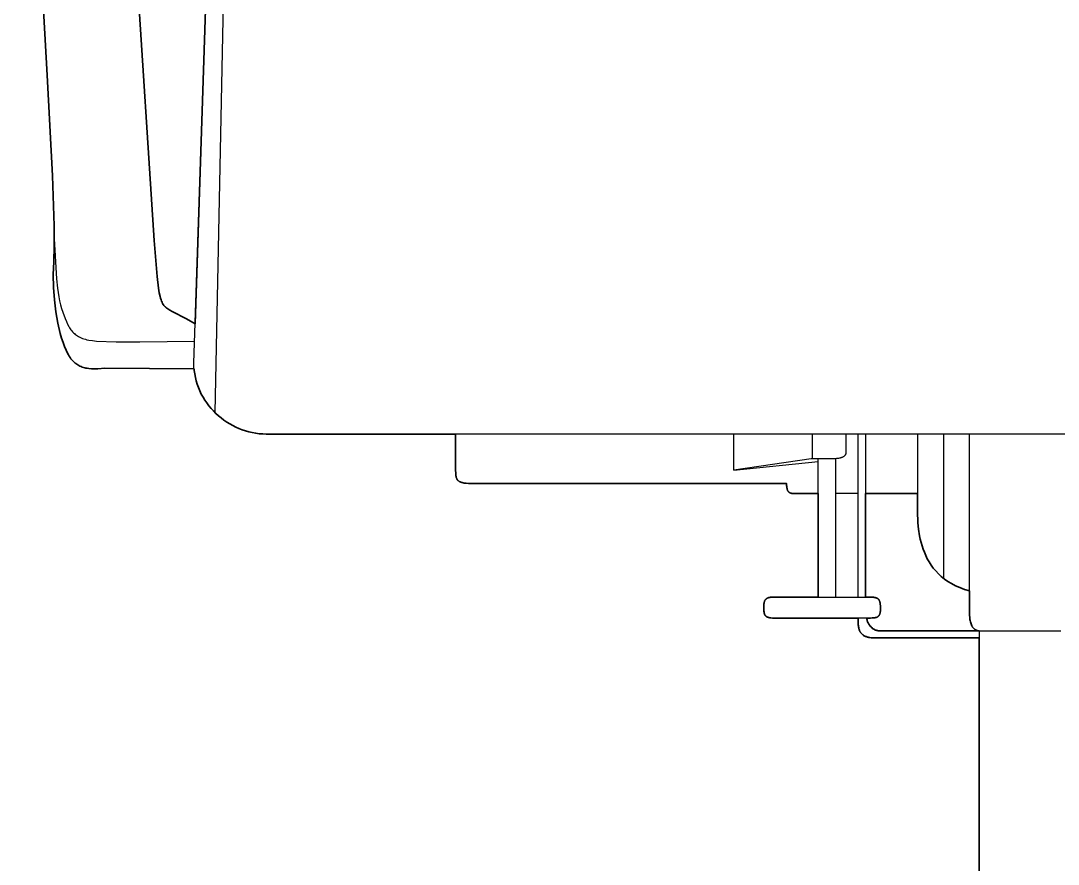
# Model space of a CAD drawing. Header units: millimetres. Extents: x 0 to 1842, y -1115 to 1018.
# Drawn here: x 103.4 to 416.4, y -860.6 to -606.1 of the extents above; entities that cross this region are included whole.
import ezdxf

# ---------------------------------------------------------------- set-up
doc = ezdxf.new("R2010")
doc.units = ezdxf.units.MM
doc.layers.add('Blocks', color=7, linetype='Continuous')
doc.layers.add('Blocks$Inner', color=7, linetype='Continuous', lineweight=25, true_color=0x007f00)
doc.layers.add('Blocks$Outline', color=7, linetype='Continuous', lineweight=35, true_color=0xff3f3f)

# ---------------------------------------------------------------- blocks, each defined once
blk = doc.blocks.new('Oxford High Office Chair Back')
at = {"layer": 'Blocks$Inner'}
for p, q in [((86.07, 394.68), (83.49, 396.19)), ((69.43, 389.21), (85.9, 389.5)), ((58.8, 381.27), (85.76, 381.1))]:
    blk.add_line(p, q, dxfattribs=at)
for points in [[(561.39, 361.43), (107.53, 361.43), (106.47, 361.46), (105.41, 361.54), (104.35, 361.68), (103.31, 361.86), (102.29, 362.1), (101.27, 362.39), (100.28, 362.72), (99.3, 363.1), (98.34, 363.53), (97.4, 363.99), (96.49, 364.51), (95.6, 365.06), (94.74, 365.65), (93.9, 366.28), (93.1, 366.95), (92.32, 367.66), (91.58, 368.4), (90.88, 369.18), (90.21, 369.98), (89.58, 370.82), (88.99, 371.69), (88.45, 372.59), (87.94, 373.51), (87.49, 374.46), (87.08, 375.44), (86.72, 376.43), (86.41, 377.46), (86.15, 378.5), (85.95, 379.56), (85.8, 380.64), (85.71, 381.74), (85.68, 382.85), (89.65, 504.61)], [(92.11, 367.88), (95.12, 516.32)], [(33.47, 610.36), (41.42, 469.67), (43.06, 439.29), (43.55, 424.22), (43.58, 418.08), (43.41, 413.39), (43.25, 409.54), (43.32, 405.69), (43.6, 401.92), (44.06, 398.3), (44.66, 394.89), (45.4, 391.79), (45.8, 390.37), (46.23, 389.05), (46.67, 387.84), (47.13, 386.75), (47.61, 385.78), (47.85, 385.34), (48.1, 384.92), (48.36, 384.53), (48.62, 384.17), (48.89, 383.83), (49.16, 383.51), (49.45, 383.22), (49.74, 382.95), (49.89, 382.82), (50.04, 382.7), (50.34, 382.48), (50.66, 382.27), (50.98, 382.09), (51.32, 381.92), (51.66, 381.77), (52.02, 381.64), (52.38, 381.52), (52.76, 381.42), (53.15, 381.34), (53.54, 381.27), (53.96, 381.22), (54.81, 381.15), (55.73, 381.12), (56.69, 381.14), (58.8, 381.27)], [(83.49, 396.19), (79.17, 398.45), (78.47, 398.82), (78.15, 399), (77.85, 399.18), (77.58, 399.37), (77.51, 399.42), (77.44, 399.47), (77.38, 399.52), (77.32, 399.57), (77.25, 399.62), (77.19, 399.67), (77.13, 399.73), (77.13, 399.73), (77.12, 399.73), (77.12, 399.74), (77.12, 399.74), (77.11, 399.74), (77.11, 399.75), (77.11, 399.75), (77.1, 399.75), (77.1, 399.76), (77.1, 399.76), (77.09, 399.76), (77.09, 399.77), (77.08, 399.77), (77.08, 399.77), (77.08, 399.78), (77.07, 399.78), (77.01, 399.84), (76.96, 399.89), (76.85, 400.01), (76.74, 400.14), (76.64, 400.26), (76.54, 400.4), (76.44, 400.54), (76.26, 400.84), (76.09, 401.18), (75.93, 401.55), (75.78, 401.96), (75.64, 402.41), (75.5, 402.9), (75.26, 404.04), (75.04, 405.41), (74.63, 408.92), (73.7, 419.87), (68.36, 502.23)], [(43.59, 420.36), (44.22, 408.21), (44.53, 405.42), (44.94, 402.8), (45.19, 401.57), (45.47, 400.39), (45.78, 399.26), (46.14, 398.2), (46.86, 396.28), (47.22, 395.41), (47.59, 394.6), (47.98, 393.85), (48.19, 393.5), (48.4, 393.17), (48.62, 392.85), (48.86, 392.54), (49.11, 392.25), (49.37, 391.98), (49.64, 391.72), (49.93, 391.47), (50.24, 391.24), (50.57, 391.02), (50.91, 390.82), (51.28, 390.63), (51.66, 390.45), (52.07, 390.29), (52.51, 390.14), (52.97, 390.01), (53.45, 389.89), (53.97, 389.78), (55.08, 389.61), (56.32, 389.49), (62.27, 389.24), (69.43, 389.21)], [(164.65, 361.43), (164.65, 350.48), (164.66, 349.59), (164.68, 349.19), (164.7, 348.99), (164.73, 348.8), (164.76, 348.62), (164.8, 348.45), (164.81, 348.41), (164.81, 348.41), (164.81, 348.4), (164.81, 348.4), (164.81, 348.4), (164.81, 348.4), (164.81, 348.39), (164.81, 348.39), (164.81, 348.39), (164.81, 348.38), (164.82, 348.38), (164.82, 348.38), (164.82, 348.38), (164.82, 348.37), (164.82, 348.37), (164.82, 348.37), (164.82, 348.37), (164.83, 348.32), (164.84, 348.28), (164.86, 348.24), (164.86, 348.24), (164.86, 348.24), (164.86, 348.24), (164.86, 348.23), (164.86, 348.23), (164.86, 348.23), (164.86, 348.23), (164.86, 348.22), (164.87, 348.22), (164.87, 348.22), (164.87, 348.22), (164.87, 348.21), (164.87, 348.21), (164.87, 348.21), (164.87, 348.21), (164.87, 348.2), (164.9, 348.12), (164.97, 347.97), (165.01, 347.9), (165.03, 347.86), (165.03, 347.86), (165.03, 347.85), (165.03, 347.85), (165.03, 347.85), (165.03, 347.85), (165.03, 347.85), (165.04, 347.84), (165.04, 347.84), (165.04, 347.83), (165.04, 347.83), (165.05, 347.83), (165.05, 347.83), (165.05, 347.82), (165.07, 347.79), (165.09, 347.75), (165.09, 347.75), (165.09, 347.75), (165.1, 347.75), (165.1, 347.74), (165.1, 347.74), (165.1, 347.73), (165.11, 347.73), (165.11, 347.73), (165.11, 347.73), (165.11, 347.73), (165.11, 347.72), (165.11, 347.72), (165.11, 347.72), (165.12, 347.72), (165.12, 347.71), (165.12, 347.71), (165.12, 347.71), (165.13, 347.7), (165.13, 347.7), (165.13, 347.7), (165.13, 347.69), (165.13, 347.69), (165.13, 347.69), (165.14, 347.69), (165.14, 347.69), (165.14, 347.68), (165.16, 347.65), (165.17, 347.65), (165.17, 347.65), (165.17, 347.64), (165.17, 347.64), (165.17, 347.64), (165.17, 347.64), (165.17, 347.64), (165.18, 347.63), (165.18, 347.63), (165.18, 347.63), (165.18, 347.63), (165.18, 347.63), (165.18, 347.62), (165.19, 347.62), (165.19, 347.62), (165.19, 347.62), (165.22, 347.58), (165.22, 347.58), (165.22, 347.58), (165.22, 347.58), (165.22, 347.58), (165.22, 347.57), (165.23, 347.57), (165.23, 347.57), (165.23, 347.57), (165.23, 347.57), (165.23, 347.56), (165.23, 347.56), (165.24, 347.56), (165.24, 347.56), (165.24, 347.56), (165.24, 347.55), (165.24, 347.55), (165.3, 347.49), (165.31, 347.47), (165.32, 347.47), (165.32, 347.47), (165.32, 347.47), (165.32, 347.47), (165.32, 347.46), (165.33, 347.46), (165.33, 347.46), (165.33, 347.46), (165.34, 347.44), (165.36, 347.43), (165.42, 347.37), (165.49, 347.31), (165.64, 347.2), (165.72, 347.15), (165.8, 347.1), (165.89, 347.05), (165.99, 347), (166.19, 346.92), (166.29, 346.88), (166.4, 346.84), (166.64, 346.77), (166.9, 346.7), (167.18, 346.65), (167.49, 346.6), (167.81, 346.56), (168.54, 346.51), (169.37, 346.49), (264.49, 346.49), (264.5, 345.86), (264.52, 345.57), (264.56, 345.28), (264.58, 345.15), (264.61, 345.01), (264.64, 344.89), (264.67, 344.76), (264.67, 344.76), (264.67, 344.76), (264.67, 344.76), (264.67, 344.76), (264.67, 344.75), (264.68, 344.75), (264.68, 344.75), (264.68, 344.75), (264.68, 344.75), (264.68, 344.74), (264.68, 344.74), (264.68, 344.74), (264.68, 344.74), (264.68, 344.74), (264.68, 344.73), (264.68, 344.73), (264.68, 344.73), (264.68, 344.73), (264.68, 344.73), (264.68, 344.73), (264.68, 344.72), (264.68, 344.72), (264.69, 344.72), (264.69, 344.72), (264.69, 344.72), (264.69, 344.71), (264.69, 344.71), (264.69, 344.71), (264.69, 344.71), (264.69, 344.71), (264.69, 344.71), (264.69, 344.7), (264.7, 344.67), (264.71, 344.64), (264.76, 344.53), (264.77, 344.5), (264.77, 344.5), (264.77, 344.5), (264.77, 344.5), (264.77, 344.5), (264.77, 344.49), (264.77, 344.49), (264.77, 344.49), (264.77, 344.49), (264.77, 344.49), (264.77, 344.48), (264.78, 344.48), (264.78, 344.48), (264.78, 344.48), (264.78, 344.48), (264.78, 344.48), (264.78, 344.47), (264.78, 344.47), (264.78, 344.47), (264.78, 344.47), (264.78, 344.47), (264.78, 344.47), (264.78, 344.46), (264.79, 344.46), (264.79, 344.46), (264.79, 344.46), (264.79, 344.46), (264.79, 344.46), (264.79, 344.45), (264.79, 344.45), (264.79, 344.45), (264.79, 344.45), (264.79, 344.45), (264.8, 344.42), (264.86, 344.32), (264.89, 344.26), (264.92, 344.22), (264.92, 344.21), (264.92, 344.21), (264.93, 344.21), (264.93, 344.21), (264.93, 344.21), (264.93, 344.21), (264.93, 344.21), (264.93, 344.2), (264.93, 344.2), (264.93, 344.2), (264.93, 344.2), (264.93, 344.2), (264.94, 344.2), (264.94, 344.19), (264.94, 344.19), (264.94, 344.19), (264.94, 344.19), (264.94, 344.19), (264.94, 344.19), (264.94, 344.18), (264.94, 344.18), (264.94, 344.18), (264.95, 344.18), (264.95, 344.18), (264.95, 344.18), (264.95, 344.18), (264.95, 344.17), (264.95, 344.17), (264.95, 344.17), (264.95, 344.17), (264.95, 344.17), (264.97, 344.14), (264.97, 344.14), (264.97, 344.14), (264.97, 344.14), (264.98, 344.14), (264.98, 344.14), (264.98, 344.14), (264.98, 344.13), (264.98, 344.13), (264.98, 344.13), (264.98, 344.13), (264.98, 344.13), (264.98, 344.13), (264.99, 344.13), (264.99, 344.12), (264.99, 344.12), (264.99, 344.12), (264.99, 344.12), (264.99, 344.12), (264.99, 344.12), (264.99, 344.12), (264.99, 344.11), (265, 344.11), (265, 344.11), (265, 344.11), (265.01, 344.1), (265.02, 344.09), (265.03, 344.08), (265.04, 344.05), (265.05, 344.04), (265.05, 344.04), (265.06, 344.04), (265.06, 344.04), (265.06, 344.04), (265.06, 344.04), (265.06, 344.04), (265.06, 344.03), (265.06, 344.03), (265.06, 344.03), (265.06, 344.03), (265.07, 344.03), (265.07, 344.03), (265.07, 344.03), (265.07, 344.02), (265.07, 344.02), (265.07, 344.02), (265.07, 344.02), (265.07, 344.02), (265.08, 344.02), (265.08, 344.02), (265.08, 344.02), (265.08, 344.01), (265.08, 344.01), (265.08, 344.01), (265.08, 344.01), (265.08, 344.01), (265.09, 344.01), (265.09, 344.01), (265.09, 344), (265.09, 344), (265.09, 344), (265.09, 344), (265.1, 343.99), (265.14, 343.95), (265.16, 343.93), (265.17, 343.93), (265.17, 343.93), (265.17, 343.93), (265.17, 343.92), (265.17, 343.92), (265.17, 343.92), (265.17, 343.92), (265.17, 343.92), (265.18, 343.92), (265.18, 343.92), (265.18, 343.92), (265.18, 343.92), (265.19, 343.91), (265.23, 343.87), (265.28, 343.84), (265.32, 343.8), (265.43, 343.73), (265.48, 343.7), (265.51, 343.69), (265.51, 343.69), (265.51, 343.69), (265.51, 343.69), (265.51, 343.69), (265.52, 343.69), (265.52, 343.68), (265.52, 343.68), (265.52, 343.68), (265.52, 343.68), (265.52, 343.68), (265.53, 343.68), (265.53, 343.68), (265.53, 343.68), (265.53, 343.68), (265.53, 343.68), (265.54, 343.68), (265.56, 343.66), (265.59, 343.65), (265.65, 343.62), (265.78, 343.58), (265.85, 343.56), (265.86, 343.55), (265.86, 343.55), (265.87, 343.55), (265.87, 343.55), (265.87, 343.55), (265.88, 343.55), (265.89, 343.54), (265.89, 343.54), (265.89, 343.54), (265.89, 343.54), (265.9, 343.54), (265.9, 343.54), (265.9, 343.54), (265.9, 343.54), (265.9, 343.54), (265.91, 343.54), (265.91, 343.54), (265.91, 343.54), (265.91, 343.54), (265.92, 343.54), (265.92, 343.54), (265.92, 343.53), (265.92, 343.53), (265.92, 343.53), (265.93, 343.53), (265.93, 343.53), (265.93, 343.53), (265.93, 343.53), (265.94, 343.53), (265.94, 343.53), (265.94, 343.53), (265.95, 343.53), (265.95, 343.53), (265.95, 343.53), (265.96, 343.53), (265.96, 343.53), (265.97, 343.52), (265.97, 343.52), (265.97, 343.52), (265.97, 343.52), (265.97, 343.52), (265.98, 343.52), (265.98, 343.52), (265.98, 343.52), (265.98, 343.52), (266.06, 343.5), (266.21, 343.48), (266.37, 343.46), (266.54, 343.45), (266.72, 343.44), (274.05, 343.44)], [(282.37, 361.43), (282.37, 355.96), (282.37, 355.95), (282.37, 355.95), (282.37, 355.95), (282.37, 355.95), (282.37, 355.94), (282.37, 355.94), (282.37, 355.94), (282.37, 355.94), (282.37, 355.93), (282.37, 355.93), (282.37, 355.93), (282.37, 355.93), (282.37, 355.92), (282.37, 355.92), (282.37, 355.92), (282.37, 355.92), (282.37, 355.88), (282.37, 355.84), (282.36, 355.8), (282.36, 355.76), (282.36, 355.72), (282.35, 355.68), (282.34, 355.65), (282.33, 355.57), (282.31, 355.5), (282.31, 355.5), (282.31, 355.5), (282.31, 355.5), (282.31, 355.5), (282.31, 355.49), (282.31, 355.49), (282.31, 355.49), (282.31, 355.49), (282.31, 355.48), (282.31, 355.48), (282.31, 355.48), (282.31, 355.48), (282.31, 355.48), (282.3, 355.47), (282.3, 355.47), (282.3, 355.47), (282.29, 355.44), (282.27, 355.37), (282.25, 355.31), (282.23, 355.27), (282.22, 355.24), (282.22, 355.24), (282.22, 355.24), (282.21, 355.24), (282.21, 355.24), (282.21, 355.23), (282.21, 355.23), (282.21, 355.23), (282.21, 355.23), (282.21, 355.23), (282.21, 355.22), (282.21, 355.22), (282.21, 355.22), (282.21, 355.22), (282.2, 355.22), (282.2, 355.21), (282.2, 355.21), (282.2, 355.21), (282.2, 355.21), (282.2, 355.21), (282.2, 355.21), (282.2, 355.2), (282.2, 355.2), (282.2, 355.2), (282.19, 355.2), (282.19, 355.2), (282.19, 355.19), (282.19, 355.19), (282.19, 355.19), (282.19, 355.19), (282.19, 355.19), (282.19, 355.19), (282.19, 355.18), (282.17, 355.15), (282.16, 355.14), (282.15, 355.12), (282.12, 355.07), (282.08, 355.01), (282, 354.91), (281.95, 354.86), (281.91, 354.81), (281.81, 354.72), (281.7, 354.64), (281.58, 354.56), (281.46, 354.49), (281.34, 354.42), (281.2, 354.36), (281.07, 354.31), (280.92, 354.26), (280.78, 354.21), (280.63, 354.17), (280.48, 354.13), (280.17, 354.07), (279.85, 354.03), (279.54, 354), (279.23, 353.98), (278.64, 353.96), (271.94, 353.96), (248.59, 350.48), (248.59, 361.43)], [(272.19, 361.43), (272.19, 353.96)], [(286.09, 312.25), (286.09, 361.43)], [(288.33, 361.43), (288.33, 312.25)], [(303.98, 361.43), (303.98, 341.02), (303.98, 338.11), (304.11, 334.61), (304.3, 332.7), (304.6, 330.73), (304.81, 329.74), (305.04, 328.73), (305.33, 327.73), (305.65, 326.73), (306.03, 325.74), (306.45, 324.75), (306.93, 323.78), (307.47, 322.83), (308.07, 321.9), (308.73, 320.99), (309.46, 320.12), (310.26, 319.27), (311.14, 318.46), (311.6, 318.07), (312.09, 317.69), (313.12, 316.97), (314.24, 316.29), (315.45, 315.66), (316.74, 315.09), (318.13, 314.57), (319.62, 314.12)], [(311.8, 361.43), (311.8, 317.92)], [(347.24, 301.94), (346.19, 301.92), (324.34, 301.92), (323.42, 301.93), (322.98, 301.96), (322.77, 301.98), (322.55, 302.02), (322.35, 302.05), (322.14, 302.1), (322.09, 302.12), (322.05, 302.13), (321.95, 302.16), (321.94, 302.17), (321.92, 302.17), (321.92, 302.17), (321.92, 302.18), (321.91, 302.18), (321.91, 302.18), (321.91, 302.18), (321.9, 302.18), (321.9, 302.18), (321.9, 302.18), (321.9, 302.18), (321.89, 302.18), (321.89, 302.18), (321.89, 302.19), (321.88, 302.19), (321.88, 302.19), (321.88, 302.19), (321.87, 302.19), (321.87, 302.19), (321.87, 302.19), (321.87, 302.19), (321.86, 302.19), (321.86, 302.2), (321.86, 302.2), (321.85, 302.2), (321.85, 302.2), (321.85, 302.2), (321.84, 302.2), (321.84, 302.2), (321.84, 302.2), (321.84, 302.2), (321.83, 302.21), (321.83, 302.21), (321.83, 302.21), (321.82, 302.21), (321.82, 302.21), (321.82, 302.21), (321.81, 302.21), (321.81, 302.21), (321.81, 302.22), (321.81, 302.22), (321.8, 302.22), (321.76, 302.24), (321.66, 302.28), (321.61, 302.3), (321.57, 302.32), (321.57, 302.32), (321.56, 302.32), (321.56, 302.33), (321.56, 302.33), (321.55, 302.33), (321.55, 302.33), (321.55, 302.33), (321.55, 302.33), (321.54, 302.34), (321.54, 302.34), (321.54, 302.34), (321.53, 302.34), (321.53, 302.34), (321.53, 302.34), (321.53, 302.34), (321.52, 302.35), (321.48, 302.37), (321.43, 302.4), (321.39, 302.42), (321.39, 302.42), (321.38, 302.43), (321.38, 302.43), (321.38, 302.43), (321.37, 302.44), (321.36, 302.44), (321.36, 302.44), (321.36, 302.44), (321.36, 302.44), (321.35, 302.44), (321.35, 302.45), (321.35, 302.45), (321.34, 302.45), (321.34, 302.45), (321.34, 302.45), (321.34, 302.45), (321.33, 302.46), (321.33, 302.46), (321.33, 302.46), (321.33, 302.46), (321.32, 302.46), (321.32, 302.46), (321.32, 302.47), (321.31, 302.47), (321.31, 302.47), (321.31, 302.47), (321.31, 302.47), (321.3, 302.48), (321.3, 302.48), (321.3, 302.48), (321.3, 302.48), (321.29, 302.48), (321.29, 302.48), (321.29, 302.49), (321.29, 302.49), (321.28, 302.49), (321.28, 302.49), (321.28, 302.49), (321.27, 302.5), (321.27, 302.5), (321.27, 302.5), (321.27, 302.5), (321.26, 302.5), (321.26, 302.5), (321.26, 302.51), (321.22, 302.54), (321.17, 302.57), (321.13, 302.6), (321.09, 302.63), (321.05, 302.67), (320.97, 302.74), (320.93, 302.78), (320.93, 302.78), (320.92, 302.78), (320.92, 302.79), (320.92, 302.79), (320.92, 302.79), (320.91, 302.79), (320.91, 302.8), (320.91, 302.8), (320.89, 302.82), (320.81, 302.9), (320.74, 302.99), (320.66, 303.08), (320.59, 303.17), (320.53, 303.27), (320.46, 303.38), (320.39, 303.49), (320.33, 303.61), (320.22, 303.86), (320.11, 304.14), (320.01, 304.44), (319.92, 304.77), (319.84, 305.13), (319.78, 305.51), (319.72, 305.93), (319.65, 306.85), (319.62, 307.9), (319.62, 361.43)], [(274.05, 312.25), (274.05, 353.96)], [(279.25, 353.98), (279.25, 312.25)], [(248.59, 350.48), (274.05, 353.18)], [(286.09, 343.44), (279.25, 343.44)], [(303.98, 343.44), (288.33, 343.44)], [(322.6, 299.93), (290.75, 299.93), (290.39, 299.94), (290.02, 299.96), (289.63, 300.01), (289.43, 300.04), (289.24, 300.08), (289.04, 300.12), (288.85, 300.17), (288.65, 300.23), (288.46, 300.3), (288.27, 300.38), (288.08, 300.47), (287.9, 300.57), (287.72, 300.68), (287.64, 300.73), (287.55, 300.8), (287.47, 300.86), (287.39, 300.93), (287.31, 301), (287.23, 301.07), (287.15, 301.15), (287.08, 301.22), (287, 301.31), (286.93, 301.39), (286.8, 301.57), (286.74, 301.67), (286.68, 301.77), (286.62, 301.87), (286.56, 301.98), (286.51, 302.09), (286.46, 302.2), (286.36, 302.44), (286.32, 302.57), (286.29, 302.7), (286.22, 302.97), (286.17, 303.26), (286.13, 303.56), (286.1, 303.88), (286.09, 304.23), (286.09, 305.91)], [(288.7, 305.91), (288.71, 305.75), (288.72, 305.58), (288.74, 305.42), (288.78, 305.26), (288.82, 305.09), (288.87, 304.92), (288.93, 304.75), (289, 304.59), (289.08, 304.42), (289.16, 304.26), (289.26, 304.09), (289.36, 303.93), (289.47, 303.78), (289.59, 303.62), (289.71, 303.47), (289.84, 303.33), (289.98, 303.19), (290.13, 303.05), (290.28, 302.92), (290.44, 302.8), (290.6, 302.68), (290.78, 302.57), (290.95, 302.47), (291.14, 302.38), (291.33, 302.3), (291.52, 302.22), (291.72, 302.16), (291.83, 302.13), (291.93, 302.11), (292.14, 302.06), (292.35, 302.03), (292.58, 302.01), (292.8, 302.01), (322.6, 302.01), (322.6, 205.31)]]:
    blk.add_lwpolyline(points, dxfattribs=at)
blk.add_lwpolyline([(260.76, 305.91), (260.24, 305.92), (259.77, 305.95), (259.56, 305.98), (259.36, 306.01), (259.18, 306.04), (259.01, 306.09), (258.85, 306.14), (258.71, 306.19), (258.71, 306.19), (258.7, 306.19), (258.7, 306.19), (258.7, 306.19), (258.7, 306.2), (258.69, 306.2), (258.69, 306.2), (258.69, 306.2), (258.69, 306.2), (258.69, 306.2), (258.68, 306.2), (258.68, 306.2), (258.68, 306.2), (258.68, 306.2), (258.68, 306.2), (258.67, 306.2), (258.67, 306.21), (258.67, 306.21), (258.67, 306.21), (258.67, 306.21), (258.66, 306.21), (258.66, 306.21), (258.66, 306.21), (258.66, 306.21), (258.65, 306.21), (258.65, 306.21), (258.65, 306.22), (258.65, 306.22), (258.65, 306.22), (258.64, 306.22), (258.64, 306.22), (258.64, 306.22), (258.61, 306.24), (258.6, 306.24), (258.6, 306.24), (258.6, 306.24), (258.6, 306.24), (258.6, 306.24), (258.59, 306.24), (258.59, 306.24), (258.59, 306.24), (258.59, 306.24), (258.59, 306.25), (258.58, 306.25), (258.58, 306.25), (258.58, 306.25), (258.58, 306.25), (258.58, 306.25), (258.57, 306.25), (258.51, 306.28), (258.51, 306.28), (258.51, 306.29), (258.51, 306.29), (258.5, 306.29), (258.5, 306.29), (258.5, 306.29), (258.5, 306.29), (258.5, 306.29), (258.49, 306.29), (258.49, 306.3), (258.49, 306.3), (258.49, 306.3), (258.49, 306.3), (258.48, 306.3), (258.48, 306.3), (258.48, 306.3), (258.48, 306.3), (258.48, 306.3), (258.48, 306.3), (258.47, 306.31), (258.47, 306.31), (258.47, 306.31), (258.47, 306.31), (258.47, 306.31), (258.46, 306.31), (258.46, 306.31), (258.46, 306.31), (258.46, 306.31), (258.46, 306.32), (258.46, 306.32), (258.45, 306.32), (258.45, 306.32), (258.42, 306.34), (258.42, 306.34), (258.42, 306.34), (258.42, 306.34), (258.42, 306.34), (258.41, 306.34), (258.41, 306.34), (258.41, 306.34), (258.41, 306.35), (258.41, 306.35), (258.4, 306.35), (258.4, 306.35), (258.4, 306.35), (258.4, 306.35), (258.4, 306.35), (258.4, 306.35), (258.39, 306.36), (258.39, 306.36), (258.39, 306.36), (258.39, 306.36), (258.39, 306.36), (258.39, 306.36), (258.38, 306.36), (258.38, 306.36), (258.38, 306.36), (258.37, 306.37), (258.37, 306.37), (258.37, 306.37), (258.37, 306.37), (258.37, 306.37), (258.34, 306.39), (258.31, 306.41), (258.31, 306.41), (258.31, 306.41), (258.31, 306.42), (258.31, 306.42), (258.3, 306.42), (258.3, 306.42), (258.3, 306.42), (258.3, 306.42), (258.3, 306.42), (258.3, 306.42), (258.3, 306.43), (258.29, 306.43), (258.29, 306.43), (258.29, 306.43), (258.29, 306.43), (258.29, 306.43), (258.26, 306.45), (258.26, 306.45), (258.26, 306.46), (258.26, 306.46), (258.26, 306.46), (258.25, 306.46), (258.25, 306.46), (258.25, 306.46), (258.25, 306.46), (258.25, 306.46), (258.25, 306.47), (258.24, 306.47), (258.24, 306.47), (258.24, 306.47), (258.24, 306.47), (258.24, 306.47), (258.24, 306.47), (258.24, 306.47), (258.23, 306.48), (258.23, 306.48), (258.23, 306.48), (258.23, 306.48), (258.23, 306.48), (258.23, 306.48), (258.23, 306.48), (258.22, 306.48), (258.22, 306.49), (258.22, 306.49), (258.22, 306.49), (258.22, 306.49), (258.22, 306.49), (258.22, 306.49), (258.21, 306.49), (258.21, 306.5), (258.21, 306.5), (258.21, 306.5), (258.21, 306.5), (258.21, 306.5), (258.2, 306.5), (258.2, 306.5), (258.2, 306.5), (258.2, 306.51), (258.2, 306.51), (258.2, 306.51), (258.2, 306.51), (258.19, 306.51), (258.19, 306.51), (258.19, 306.51), (258.19, 306.52), (258.15, 306.56), (258.12, 306.58), (258.1, 306.6), (258.08, 306.63), (258.08, 306.63), (258.08, 306.63), (258.08, 306.63), (258.08, 306.63), (258.08, 306.64), (258.07, 306.64), (258.07, 306.64), (258.07, 306.64), (258.07, 306.64), (258.07, 306.64), (258.07, 306.65), (258.07, 306.65), (258.07, 306.65), (258.06, 306.65), (258.06, 306.65), (258.06, 306.65), (258.02, 306.7), (258.02, 306.7), (258.02, 306.7), (258.02, 306.71), (258.02, 306.71), (258.02, 306.71), (258.02, 306.71), (258.01, 306.71), (258.01, 306.72), (258.01, 306.72), (258.01, 306.72), (258.01, 306.72), (258.01, 306.72), (258.01, 306.72), (258.01, 306.73), (258.01, 306.73), (258, 306.74), (257.99, 306.75), (257.95, 306.8), (257.92, 306.86), (257.89, 306.91), (257.89, 306.92), (257.89, 306.92), (257.89, 306.92), (257.89, 306.92), (257.89, 306.92), (257.89, 306.92), (257.89, 306.93), (257.88, 306.93), (257.88, 306.94), (257.86, 306.97), (257.84, 307.03), (257.81, 307.09), (257.77, 307.22), (257.73, 307.35), (257.7, 307.49), (257.67, 307.64), (257.63, 307.96), (257.61, 308.3), (257.6, 309.08), (257.62, 309.86), (257.65, 310.21), (257.67, 310.37), (257.7, 310.52), (257.73, 310.67), (257.77, 310.81), (257.81, 310.94), (257.86, 311.07), (257.92, 311.19), (257.95, 311.25), (257.97, 311.27), (257.98, 311.3), (257.98, 311.3), (257.98, 311.31), (257.99, 311.31), (257.99, 311.31), (257.99, 311.31), (257.99, 311.31), (257.99, 311.31), (257.99, 311.32), (257.99, 311.32), (257.99, 311.32), (257.99, 311.32), (257.99, 311.32), (258, 311.32), (258, 311.33), (258, 311.33), (258, 311.33), (258.02, 311.36), (258.05, 311.41), (258.09, 311.46), (258.13, 311.51), (258.22, 311.6), (258.27, 311.65), (258.29, 311.67), (258.31, 311.69), (258.37, 311.73), (258.42, 311.77), (258.48, 311.8), (258.53, 311.84), (258.59, 311.88), (258.66, 311.91), (258.72, 311.94), (258.79, 311.97), (258.86, 312), (258.93, 312.03), (259.09, 312.07), (259.26, 312.12), (259.43, 312.15), (259.62, 312.19), (259.82, 312.21), (260.27, 312.24), (260.76, 312.25), (288.33, 312.25), (289.48, 312.25), (289.99, 312.23), (290.44, 312.21), (290.65, 312.18), (290.85, 312.16), (291.04, 312.13), (291.22, 312.09), (291.38, 312.04), (291.46, 312.02), (291.47, 312.02), (291.47, 312.01), (291.47, 312.01), (291.47, 312.01), (291.48, 312.01), (291.48, 312.01), (291.48, 312.01), (291.48, 312.01), (291.48, 312.01), (291.49, 312.01), (291.49, 312.01), (291.49, 312.01), (291.49, 312.01), (291.5, 312), (291.5, 312), (291.5, 312), (291.5, 312), (291.51, 312), (291.51, 312), (291.51, 312), (291.51, 312), (291.52, 312), (291.52, 312), (291.52, 312), (291.52, 311.99), (291.53, 311.99), (291.53, 311.99), (291.53, 311.99), (291.53, 311.99), (291.54, 311.99), (291.54, 311.99), (291.54, 311.99), (291.69, 311.93), (291.72, 311.91), (291.72, 311.91), (291.73, 311.91), (291.73, 311.91), (291.73, 311.91), (291.73, 311.91), (291.73, 311.9), (291.74, 311.9), (291.74, 311.9), (291.75, 311.9), (291.75, 311.9), (291.75, 311.9), (291.75, 311.9), (291.76, 311.89), (291.82, 311.86), (291.85, 311.84), (291.86, 311.84), (291.86, 311.84), (291.86, 311.84), (291.86, 311.83), (291.86, 311.83), (291.87, 311.83), (291.87, 311.83), (291.87, 311.83), (291.87, 311.83), (291.87, 311.83), (291.88, 311.83), (291.88, 311.82), (291.88, 311.82), (291.88, 311.82), (291.88, 311.82), (291.89, 311.82), (291.95, 311.78), (292.01, 311.74), (292.06, 311.69), (292.12, 311.64), (292.12, 311.64), (292.12, 311.64), (292.12, 311.64), (292.13, 311.64), (292.13, 311.63), (292.13, 311.63), (292.13, 311.63), (292.13, 311.63), (292.15, 311.62), (292.17, 311.59), (292.22, 311.54), (292.27, 311.48), (292.31, 311.42), (292.36, 311.36), (292.4, 311.29), (292.4, 311.28), (292.41, 311.28), (292.41, 311.28), (292.41, 311.28), (292.41, 311.27), (292.41, 311.27), (292.41, 311.27), (292.41, 311.27), (292.41, 311.27), (292.42, 311.26), (292.44, 311.22), (292.48, 311.15), (292.51, 311.08), (292.54, 311), (292.57, 310.92), (292.6, 310.83), (292.63, 310.74), (292.67, 310.55), (292.71, 310.35), (292.75, 310.13), (292.79, 309.64), (292.8, 309.08), (292.79, 308.52), (292.76, 308.03), (292.73, 307.81), (292.7, 307.61), (292.66, 307.42), (292.62, 307.24), (292.59, 307.16), (292.57, 307.08), (292.54, 307.01), (292.51, 306.94), (292.47, 306.87), (292.44, 306.8), (292.4, 306.74), (292.36, 306.68), (292.34, 306.65), (292.32, 306.62), (292.3, 306.6), (292.3, 306.59), (292.3, 306.59), (292.3, 306.59), (292.29, 306.59), (292.29, 306.59), (292.29, 306.58), (292.29, 306.58), (292.28, 306.58), (292.28, 306.57), (292.28, 306.57), (292.28, 306.57), (292.28, 306.57), (292.27, 306.56), (292.27, 306.56), (292.27, 306.56), (292.27, 306.56), (292.27, 306.56), (292.26, 306.54), (292.26, 306.54), (292.25, 306.54), (292.25, 306.54), (292.25, 306.54), (292.24, 306.53), (292.24, 306.53), (292.24, 306.53), (292.24, 306.53), (292.24, 306.53), (292.24, 306.52), (292.24, 306.52), (292.24, 306.52), (292.23, 306.52), (292.23, 306.52), (292.23, 306.52), (292.23, 306.51), (292.23, 306.51), (292.22, 306.51), (292.22, 306.51), (292.22, 306.51), (292.22, 306.5), (292.22, 306.5), (292.21, 306.5), (292.21, 306.5), (292.21, 306.5), (292.21, 306.49), (292.19, 306.47), (292.18, 306.47), (292.18, 306.47), (292.18, 306.47), (292.18, 306.46), (292.18, 306.46), (292.18, 306.46), (292.18, 306.46), (292.17, 306.46), (292.16, 306.45), (292.16, 306.44), (292.15, 306.44), (292.15, 306.44), (292.15, 306.44), (292.15, 306.44), (292.15, 306.43), (292.15, 306.43), (292.14, 306.43), (292.14, 306.43), (292.14, 306.43), (292.14, 306.43), (292.14, 306.43), (292.14, 306.42), (292.13, 306.42), (292.13, 306.42), (292.13, 306.42), (292.13, 306.42), (292.13, 306.42), (292.13, 306.42), (292.13, 306.42), (292.12, 306.41), (292.12, 306.41), (292.12, 306.41), (292.12, 306.41), (292.12, 306.41), (292.12, 306.41), (292.11, 306.41), (292.11, 306.4), (292.1, 306.39), (292.08, 306.38), (292.08, 306.38), (292.08, 306.38), (292.08, 306.38), (292.08, 306.38), (292.08, 306.38), (292.07, 306.37), (292.07, 306.37), (292.07, 306.37), (292.07, 306.37), (292.07, 306.37), (292.07, 306.37), (292.06, 306.37), (292.06, 306.36), (292.06, 306.36), (292.06, 306.36), (292.06, 306.36), (292.06, 306.36), (292.05, 306.36), (292.05, 306.36), (292.05, 306.36), (292.05, 306.35), (292.05, 306.35), (292.05, 306.35), (292.04, 306.35), (292.04, 306.35), (292.04, 306.35), (292.04, 306.35), (292.04, 306.35), (292.04, 306.34), (292.03, 306.34), (292.03, 306.34), (292.03, 306.34), (291.97, 306.3), (291.91, 306.27), (291.85, 306.23), (291.79, 306.2), (291.72, 306.17), (291.58, 306.12), (291.43, 306.07), (291.27, 306.03), (291.1, 306), (290.91, 305.98), (290.72, 305.95), (290.29, 305.93), (289.81, 305.91), (288.7, 305.91)], close=True, dxfattribs=at)
at = {"layer": 'Blocks$Outline'}
for points in [[(85.76, 381.1), (58.8, 381.27), (56.69, 381.14), (55.73, 381.12), (54.81, 381.15), (53.96, 381.22), (53.54, 381.27), (53.15, 381.34), (52.76, 381.42), (52.38, 381.52), (52.02, 381.64), (51.66, 381.77), (51.32, 381.92), (50.98, 382.09), (50.66, 382.27), (50.34, 382.48), (50.04, 382.7), (49.89, 382.82), (49.74, 382.95), (49.45, 383.22), (49.16, 383.51), (48.89, 383.83), (48.62, 384.17), (48.36, 384.53), (48.1, 384.92), (47.85, 385.34), (47.61, 385.78), (47.13, 386.75), (46.67, 387.84), (46.23, 389.05), (45.8, 390.37), (45.4, 391.79), (44.66, 394.89), (44.06, 398.3), (43.6, 401.92), (43.32, 405.69), (43.25, 409.54), (43.41, 413.39), (43.58, 418.08), (43.55, 424.22), (43.06, 439.29), (41.42, 469.67), (33.47, 610.36)], [(68.37, 502.19), (73.7, 419.87), (74.63, 408.92), (75.04, 405.41), (75.26, 404.04), (75.5, 402.9), (75.64, 402.41), (75.78, 401.96), (75.93, 401.55), (76.09, 401.18), (76.26, 400.84), (76.44, 400.54), (76.54, 400.4), (76.64, 400.26), (76.74, 400.14), (76.85, 400.01), (76.96, 399.89), (77.01, 399.84), (77.07, 399.78), (77.08, 399.78), (77.08, 399.77), (77.08, 399.77), (77.09, 399.77), (77.09, 399.76), (77.1, 399.76), (77.1, 399.76), (77.1, 399.75), (77.11, 399.75), (77.11, 399.75), (77.11, 399.74), (77.12, 399.74), (77.12, 399.74), (77.12, 399.73), (77.13, 399.73), (77.13, 399.73), (77.19, 399.67), (77.25, 399.62), (77.32, 399.57), (77.38, 399.52), (77.44, 399.47), (77.51, 399.42), (77.58, 399.37), (77.85, 399.18), (78.15, 399), (78.47, 398.82), (79.17, 398.45), (83.49, 396.19), (86.07, 394.68)], [(86.07, 394.68), (89.46, 498.77)], [(164.65, 361.43), (107.53, 361.43), (106.47, 361.46), (105.41, 361.54), (104.35, 361.68), (103.31, 361.86), (102.29, 362.1), (101.27, 362.39), (100.28, 362.72), (99.3, 363.1), (98.34, 363.53), (97.4, 363.99), (96.49, 364.51), (95.6, 365.06), (94.74, 365.65), (93.9, 366.28), (93.1, 366.95), (92.32, 367.66), (91.58, 368.4), (90.88, 369.18), (90.21, 369.98), (89.58, 370.82), (88.99, 371.69), (88.45, 372.59), (87.94, 373.51), (87.49, 374.46), (87.08, 375.44), (86.72, 376.43), (86.41, 377.46), (86.15, 378.5), (85.95, 379.56), (85.8, 380.64), (85.76, 381.1)], [(274.05, 343.44), (266.72, 343.44), (266.54, 343.45), (266.37, 343.46), (266.21, 343.48), (266.06, 343.5), (265.98, 343.52), (265.98, 343.52), (265.98, 343.52), (265.98, 343.52), (265.97, 343.52), (265.97, 343.52), (265.97, 343.52), (265.97, 343.52), (265.97, 343.52), (265.96, 343.53), (265.96, 343.53), (265.95, 343.53), (265.95, 343.53), (265.95, 343.53), (265.94, 343.53), (265.94, 343.53), (265.94, 343.53), (265.93, 343.53), (265.93, 343.53), (265.93, 343.53), (265.93, 343.53), (265.92, 343.53), (265.92, 343.53), (265.92, 343.53), (265.92, 343.54), (265.92, 343.54), (265.91, 343.54), (265.91, 343.54), (265.91, 343.54), (265.91, 343.54), (265.9, 343.54), (265.9, 343.54), (265.9, 343.54), (265.9, 343.54), (265.9, 343.54), (265.89, 343.54), (265.89, 343.54), (265.89, 343.54), (265.89, 343.54), (265.88, 343.55), (265.87, 343.55), (265.87, 343.55), (265.87, 343.55), (265.86, 343.55), (265.86, 343.55), (265.85, 343.56), (265.78, 343.58), (265.65, 343.62), (265.59, 343.65), (265.56, 343.66), (265.54, 343.68), (265.53, 343.68), (265.53, 343.68), (265.53, 343.68), (265.53, 343.68), (265.53, 343.68), (265.52, 343.68), (265.52, 343.68), (265.52, 343.68), (265.52, 343.68), (265.52, 343.68), (265.52, 343.69), (265.51, 343.69), (265.51, 343.69), (265.51, 343.69), (265.51, 343.69), (265.51, 343.69), (265.48, 343.7), (265.43, 343.73), (265.32, 343.8), (265.28, 343.84), (265.23, 343.87), (265.19, 343.91), (265.18, 343.92), (265.18, 343.92), (265.18, 343.92), (265.18, 343.92), (265.17, 343.92), (265.17, 343.92), (265.17, 343.92), (265.17, 343.92), (265.17, 343.92), (265.17, 343.93), (265.17, 343.93), (265.17, 343.93), (265.16, 343.93), (265.14, 343.95), (265.1, 343.99), (265.09, 344), (265.09, 344), (265.09, 344), (265.09, 344), (265.09, 344.01), (265.09, 344.01), (265.08, 344.01), (265.08, 344.01), (265.08, 344.01), (265.08, 344.01), (265.08, 344.01), (265.08, 344.02), (265.08, 344.02), (265.08, 344.02), (265.07, 344.02), (265.07, 344.02), (265.07, 344.02), (265.07, 344.02), (265.07, 344.02), (265.07, 344.03), (265.07, 344.03), (265.07, 344.03), (265.06, 344.03), (265.06, 344.03), (265.06, 344.03), (265.06, 344.03), (265.06, 344.04), (265.06, 344.04), (265.06, 344.04), (265.06, 344.04), (265.06, 344.04), (265.05, 344.04), (265.05, 344.04), (265.04, 344.05), (265.03, 344.08), (265.02, 344.09), (265.01, 344.1), (265, 344.11), (265, 344.11), (265, 344.11), (264.99, 344.11), (264.99, 344.12), (264.99, 344.12), (264.99, 344.12), (264.99, 344.12), (264.99, 344.12), (264.99, 344.12), (264.99, 344.12), (264.99, 344.13), (264.98, 344.13), (264.98, 344.13), (264.98, 344.13), (264.98, 344.13), (264.98, 344.13), (264.98, 344.13), (264.98, 344.14), (264.98, 344.14), (264.98, 344.14), (264.97, 344.14), (264.97, 344.14), (264.97, 344.14), (264.97, 344.14), (264.95, 344.17), (264.95, 344.17), (264.95, 344.17), (264.95, 344.17), (264.95, 344.17), (264.95, 344.18), (264.95, 344.18), (264.95, 344.18), (264.95, 344.18), (264.94, 344.18), (264.94, 344.18), (264.94, 344.18), (264.94, 344.19), (264.94, 344.19), (264.94, 344.19), (264.94, 344.19), (264.94, 344.19), (264.94, 344.19), (264.94, 344.2), (264.93, 344.2), (264.93, 344.2), (264.93, 344.2), (264.93, 344.2), (264.93, 344.2), (264.93, 344.21), (264.93, 344.21), (264.93, 344.21), (264.93, 344.21), (264.93, 344.21), (264.92, 344.21), (264.92, 344.21), (264.92, 344.22), (264.89, 344.26), (264.86, 344.32), (264.8, 344.42), (264.79, 344.45), (264.79, 344.45), (264.79, 344.45), (264.79, 344.45), (264.79, 344.45), (264.79, 344.46), (264.79, 344.46), (264.79, 344.46), (264.79, 344.46), (264.79, 344.46), (264.78, 344.46), (264.78, 344.47), (264.78, 344.47), (264.78, 344.47), (264.78, 344.47), (264.78, 344.47), (264.78, 344.47), (264.78, 344.48), (264.78, 344.48), (264.78, 344.48), (264.78, 344.48), (264.78, 344.48), (264.77, 344.48), (264.77, 344.49), (264.77, 344.49), (264.77, 344.49), (264.77, 344.49), (264.77, 344.49), (264.77, 344.5), (264.77, 344.5), (264.77, 344.5), (264.77, 344.5), (264.77, 344.5), (264.76, 344.53), (264.71, 344.64), (264.7, 344.67), (264.69, 344.7), (264.69, 344.71), (264.69, 344.71), (264.69, 344.71), (264.69, 344.71), (264.69, 344.71), (264.69, 344.71), (264.69, 344.72), (264.69, 344.72), (264.69, 344.72), (264.68, 344.72), (264.68, 344.72), (264.68, 344.73), (264.68, 344.73), (264.68, 344.73), (264.68, 344.73), (264.68, 344.73), (264.68, 344.73), (264.68, 344.74), (264.68, 344.74), (264.68, 344.74), (264.68, 344.74), (264.68, 344.74), (264.68, 344.75), (264.68, 344.75), (264.68, 344.75), (264.68, 344.75), (264.67, 344.75), (264.67, 344.76), (264.67, 344.76), (264.67, 344.76), (264.67, 344.76), (264.67, 344.76), (264.64, 344.89), (264.61, 345.01), (264.58, 345.15), (264.56, 345.28), (264.52, 345.57), (264.5, 345.86), (264.49, 346.49), (169.37, 346.49), (168.54, 346.51), (167.81, 346.56), (167.49, 346.6), (167.18, 346.65), (166.9, 346.7), (166.64, 346.77), (166.4, 346.84), (166.29, 346.88), (166.19, 346.92), (165.99, 347), (165.89, 347.05), (165.8, 347.1), (165.72, 347.15), (165.64, 347.2), (165.49, 347.31), (165.42, 347.37), (165.36, 347.43), (165.34, 347.44), (165.33, 347.46), (165.33, 347.46), (165.33, 347.46), (165.32, 347.46), (165.32, 347.47), (165.32, 347.47), (165.32, 347.47), (165.32, 347.47), (165.31, 347.47), (165.3, 347.49), (165.24, 347.55), (165.24, 347.55), (165.24, 347.56), (165.24, 347.56), (165.24, 347.56), (165.23, 347.56), (165.23, 347.56), (165.23, 347.57), (165.23, 347.57), (165.23, 347.57), (165.23, 347.57), (165.22, 347.57), (165.22, 347.58), (165.22, 347.58), (165.22, 347.58), (165.22, 347.58), (165.22, 347.58), (165.19, 347.62), (165.19, 347.62), (165.19, 347.62), (165.18, 347.62), (165.18, 347.63), (165.18, 347.63), (165.18, 347.63), (165.18, 347.63), (165.18, 347.63), (165.17, 347.64), (165.17, 347.64), (165.17, 347.64), (165.17, 347.64), (165.17, 347.64), (165.17, 347.65), (165.17, 347.65), (165.16, 347.65), (165.14, 347.68), (165.14, 347.69), (165.14, 347.69), (165.13, 347.69), (165.13, 347.69), (165.13, 347.69), (165.13, 347.7), (165.13, 347.7), (165.13, 347.7), (165.12, 347.71), (165.12, 347.71), (165.12, 347.71), (165.12, 347.72), (165.11, 347.72), (165.11, 347.72), (165.11, 347.72), (165.11, 347.73), (165.11, 347.73), (165.11, 347.73), (165.11, 347.73), (165.1, 347.73), (165.1, 347.74), (165.1, 347.74), (165.1, 347.75), (165.09, 347.75), (165.09, 347.75), (165.09, 347.75), (165.07, 347.79), (165.05, 347.82), (165.05, 347.83), (165.05, 347.83), (165.04, 347.83), (165.04, 347.83), (165.04, 347.84), (165.04, 347.84), (165.03, 347.85), (165.03, 347.85), (165.03, 347.85), (165.03, 347.85), (165.03, 347.85), (165.03, 347.86), (165.03, 347.86), (165.01, 347.9), (164.97, 347.97), (164.9, 348.12), (164.87, 348.2), (164.87, 348.21), (164.87, 348.21), (164.87, 348.21), (164.87, 348.21), (164.87, 348.22), (164.87, 348.22), (164.87, 348.22), (164.86, 348.22), (164.86, 348.23), (164.86, 348.23), (164.86, 348.23), (164.86, 348.23), (164.86, 348.24), (164.86, 348.24), (164.86, 348.24), (164.86, 348.24), (164.84, 348.28), (164.83, 348.32), (164.82, 348.37), (164.82, 348.37), (164.82, 348.37), (164.82, 348.37), (164.82, 348.38), (164.82, 348.38), (164.82, 348.38), (164.81, 348.38), (164.81, 348.39), (164.81, 348.39), (164.81, 348.39), (164.81, 348.4), (164.81, 348.4), (164.81, 348.4), (164.81, 348.4), (164.81, 348.41), (164.81, 348.41), (164.8, 348.45), (164.76, 348.62), (164.73, 348.8), (164.7, 348.99), (164.68, 349.19), (164.66, 349.59), (164.65, 350.48), (164.65, 361.43)], [(274.05, 312.25), (274.05, 343.44)], [(303.98, 343.44), (288.33, 343.44)], [(288.33, 343.44), (288.33, 312.25)], [(319.62, 314.12), (318.13, 314.57), (316.74, 315.09), (315.45, 315.66), (314.24, 316.29), (313.12, 316.97), (312.09, 317.69), (311.6, 318.07), (311.14, 318.46), (310.26, 319.27), (309.46, 320.12), (308.73, 320.99), (308.07, 321.9), (307.47, 322.83), (306.93, 323.78), (306.45, 324.75), (306.03, 325.74), (305.65, 326.73), (305.33, 327.73), (305.04, 328.73), (304.81, 329.74), (304.6, 330.73), (304.3, 332.7), (304.11, 334.61), (303.98, 338.11), (303.98, 341.02), (303.98, 343.44)], [(322.6, 302.01), (322.55, 302.02), (322.35, 302.05), (322.14, 302.1), (322.09, 302.12), (322.05, 302.13), (321.95, 302.16), (321.94, 302.17), (321.92, 302.17), (321.92, 302.17), (321.92, 302.18), (321.91, 302.18), (321.91, 302.18), (321.91, 302.18), (321.9, 302.18), (321.9, 302.18), (321.9, 302.18), (321.9, 302.18), (321.89, 302.18), (321.89, 302.18), (321.89, 302.19), (321.88, 302.19), (321.88, 302.19), (321.88, 302.19), (321.87, 302.19), (321.87, 302.19), (321.87, 302.19), (321.87, 302.19), (321.86, 302.19), (321.86, 302.2), (321.86, 302.2), (321.85, 302.2), (321.85, 302.2), (321.85, 302.2), (321.84, 302.2), (321.84, 302.2), (321.84, 302.2), (321.84, 302.2), (321.83, 302.21), (321.83, 302.21), (321.83, 302.21), (321.82, 302.21), (321.82, 302.21), (321.82, 302.21), (321.81, 302.21), (321.81, 302.21), (321.81, 302.22), (321.81, 302.22), (321.8, 302.22), (321.76, 302.24), (321.66, 302.28), (321.61, 302.3), (321.57, 302.32), (321.57, 302.32), (321.56, 302.32), (321.56, 302.33), (321.56, 302.33), (321.55, 302.33), (321.55, 302.33), (321.55, 302.33), (321.55, 302.33), (321.54, 302.34), (321.54, 302.34), (321.54, 302.34), (321.53, 302.34), (321.53, 302.34), (321.53, 302.34), (321.53, 302.34), (321.52, 302.35), (321.48, 302.37), (321.43, 302.4), (321.39, 302.42), (321.39, 302.42), (321.38, 302.43), (321.38, 302.43), (321.38, 302.43), (321.37, 302.44), (321.36, 302.44), (321.36, 302.44), (321.36, 302.44), (321.36, 302.44), (321.35, 302.44), (321.35, 302.45), (321.35, 302.45), (321.34, 302.45), (321.34, 302.45), (321.34, 302.45), (321.34, 302.45), (321.33, 302.46), (321.33, 302.46), (321.33, 302.46), (321.33, 302.46), (321.32, 302.46), (321.32, 302.46), (321.32, 302.47), (321.31, 302.47), (321.31, 302.47), (321.31, 302.47), (321.31, 302.47), (321.3, 302.48), (321.3, 302.48), (321.3, 302.48), (321.3, 302.48), (321.29, 302.48), (321.29, 302.48), (321.29, 302.49), (321.29, 302.49), (321.28, 302.49), (321.28, 302.49), (321.28, 302.49), (321.27, 302.5), (321.27, 302.5), (321.27, 302.5), (321.27, 302.5), (321.26, 302.5), (321.26, 302.5), (321.26, 302.51), (321.22, 302.54), (321.17, 302.57), (321.13, 302.6), (321.09, 302.63), (321.05, 302.67), (320.97, 302.74), (320.93, 302.78), (320.93, 302.78), (320.92, 302.78), (320.92, 302.79), (320.92, 302.79), (320.92, 302.79), (320.91, 302.79), (320.91, 302.8), (320.91, 302.8), (320.89, 302.82), (320.81, 302.9), (320.74, 302.99), (320.66, 303.08), (320.59, 303.17), (320.53, 303.27), (320.46, 303.38), (320.39, 303.49), (320.33, 303.61), (320.22, 303.86), (320.11, 304.14), (320.01, 304.44), (319.92, 304.77), (319.84, 305.13), (319.78, 305.51), (319.72, 305.93), (319.65, 306.85), (319.62, 307.9), (319.62, 314.12)], [(260.76, 305.91), (260.24, 305.92), (259.77, 305.95), (259.56, 305.98), (259.36, 306.01), (259.18, 306.04), (259.01, 306.09), (258.85, 306.14), (258.71, 306.19), (258.71, 306.19), (258.7, 306.19), (258.7, 306.19), (258.7, 306.19), (258.7, 306.2), (258.69, 306.2), (258.69, 306.2), (258.69, 306.2), (258.69, 306.2), (258.69, 306.2), (258.68, 306.2), (258.68, 306.2), (258.68, 306.2), (258.68, 306.2), (258.68, 306.2), (258.67, 306.2), (258.67, 306.21), (258.67, 306.21), (258.67, 306.21), (258.67, 306.21), (258.66, 306.21), (258.66, 306.21), (258.66, 306.21), (258.66, 306.21), (258.65, 306.21), (258.65, 306.21), (258.65, 306.22), (258.65, 306.22), (258.65, 306.22), (258.64, 306.22), (258.64, 306.22), (258.64, 306.22), (258.61, 306.24), (258.6, 306.24), (258.6, 306.24), (258.6, 306.24), (258.6, 306.24), (258.6, 306.24), (258.59, 306.24), (258.59, 306.24), (258.59, 306.24), (258.59, 306.24), (258.59, 306.25), (258.58, 306.25), (258.58, 306.25), (258.58, 306.25), (258.58, 306.25), (258.58, 306.25), (258.57, 306.25), (258.51, 306.28), (258.51, 306.28), (258.51, 306.29), (258.51, 306.29), (258.5, 306.29), (258.5, 306.29), (258.5, 306.29), (258.5, 306.29), (258.5, 306.29), (258.49, 306.29), (258.49, 306.3), (258.49, 306.3), (258.49, 306.3), (258.49, 306.3), (258.48, 306.3), (258.48, 306.3), (258.48, 306.3), (258.48, 306.3), (258.48, 306.3), (258.48, 306.3), (258.47, 306.31), (258.47, 306.31), (258.47, 306.31), (258.47, 306.31), (258.47, 306.31), (258.46, 306.31), (258.46, 306.31), (258.46, 306.31), (258.46, 306.31), (258.46, 306.32), (258.46, 306.32), (258.45, 306.32), (258.45, 306.32), (258.42, 306.34), (258.42, 306.34), (258.42, 306.34), (258.42, 306.34), (258.42, 306.34), (258.41, 306.34), (258.41, 306.34), (258.41, 306.34), (258.41, 306.35), (258.41, 306.35), (258.4, 306.35), (258.4, 306.35), (258.4, 306.35), (258.4, 306.35), (258.4, 306.35), (258.4, 306.35), (258.39, 306.36), (258.39, 306.36), (258.39, 306.36), (258.39, 306.36), (258.39, 306.36), (258.39, 306.36), (258.38, 306.36), (258.38, 306.36), (258.38, 306.36), (258.37, 306.37), (258.37, 306.37), (258.37, 306.37), (258.37, 306.37), (258.37, 306.37), (258.34, 306.39), (258.31, 306.41), (258.31, 306.41), (258.31, 306.41), (258.31, 306.42), (258.31, 306.42), (258.3, 306.42), (258.3, 306.42), (258.3, 306.42), (258.3, 306.42), (258.3, 306.42), (258.3, 306.42), (258.3, 306.43), (258.29, 306.43), (258.29, 306.43), (258.29, 306.43), (258.29, 306.43), (258.29, 306.43), (258.26, 306.45), (258.26, 306.45), (258.26, 306.46), (258.26, 306.46), (258.26, 306.46), (258.25, 306.46), (258.25, 306.46), (258.25, 306.46), (258.25, 306.46), (258.25, 306.46), (258.25, 306.47), (258.24, 306.47), (258.24, 306.47), (258.24, 306.47), (258.24, 306.47), (258.24, 306.47), (258.24, 306.47), (258.24, 306.47), (258.23, 306.48), (258.23, 306.48), (258.23, 306.48), (258.23, 306.48), (258.23, 306.48), (258.23, 306.48), (258.23, 306.48), (258.22, 306.48), (258.22, 306.49), (258.22, 306.49), (258.22, 306.49), (258.22, 306.49), (258.22, 306.49), (258.22, 306.49), (258.21, 306.49), (258.21, 306.5), (258.21, 306.5), (258.21, 306.5), (258.21, 306.5), (258.21, 306.5), (258.2, 306.5), (258.2, 306.5), (258.2, 306.5), (258.2, 306.51), (258.2, 306.51), (258.2, 306.51), (258.2, 306.51), (258.19, 306.51), (258.19, 306.51), (258.19, 306.51), (258.19, 306.52), (258.15, 306.56), (258.12, 306.58), (258.1, 306.6), (258.08, 306.63), (258.08, 306.63), (258.08, 306.63), (258.08, 306.63), (258.08, 306.63), (258.08, 306.64), (258.07, 306.64), (258.07, 306.64), (258.07, 306.64), (258.07, 306.64), (258.07, 306.64), (258.07, 306.65), (258.07, 306.65), (258.07, 306.65), (258.06, 306.65), (258.06, 306.65), (258.06, 306.65), (258.02, 306.7), (258.02, 306.7), (258.02, 306.7), (258.02, 306.71), (258.02, 306.71), (258.02, 306.71), (258.02, 306.71), (258.01, 306.71), (258.01, 306.72), (258.01, 306.72), (258.01, 306.72), (258.01, 306.72), (258.01, 306.72), (258.01, 306.72), (258.01, 306.73), (258.01, 306.73), (258, 306.74), (257.99, 306.75), (257.95, 306.8), (257.92, 306.86), (257.89, 306.91), (257.89, 306.92), (257.89, 306.92), (257.89, 306.92), (257.89, 306.92), (257.89, 306.92), (257.89, 306.92), (257.89, 306.93), (257.88, 306.93), (257.88, 306.94), (257.86, 306.97), (257.84, 307.03), (257.81, 307.09), (257.77, 307.22), (257.73, 307.35), (257.7, 307.49), (257.67, 307.64), (257.63, 307.96), (257.61, 308.3), (257.6, 309.08), (257.62, 309.86), (257.65, 310.21), (257.67, 310.37), (257.7, 310.52), (257.73, 310.67), (257.77, 310.81), (257.81, 310.94), (257.86, 311.07), (257.92, 311.19), (257.95, 311.25), (257.97, 311.27), (257.98, 311.3), (257.98, 311.3), (257.98, 311.31), (257.99, 311.31), (257.99, 311.31), (257.99, 311.31), (257.99, 311.31), (257.99, 311.31), (257.99, 311.32), (257.99, 311.32), (257.99, 311.32), (257.99, 311.32), (257.99, 311.32), (258, 311.32), (258, 311.33), (258, 311.33), (258, 311.33), (258.02, 311.36), (258.05, 311.41), (258.09, 311.46), (258.13, 311.51), (258.22, 311.6), (258.27, 311.65), (258.29, 311.67), (258.31, 311.69), (258.37, 311.73), (258.42, 311.77), (258.48, 311.8), (258.53, 311.84), (258.59, 311.88), (258.66, 311.91), (258.72, 311.94), (258.79, 311.97), (258.86, 312), (258.93, 312.03), (259.09, 312.07), (259.26, 312.12), (259.43, 312.15), (259.62, 312.19), (259.82, 312.21), (260.27, 312.24), (260.76, 312.25), (274.05, 312.25)], [(288.33, 312.25), (289.48, 312.25), (289.99, 312.23), (290.44, 312.21), (290.65, 312.18), (290.85, 312.16), (291.04, 312.13), (291.22, 312.09), (291.38, 312.04), (291.46, 312.02), (291.47, 312.02), (291.47, 312.01), (291.47, 312.01), (291.47, 312.01), (291.48, 312.01), (291.48, 312.01), (291.48, 312.01), (291.48, 312.01), (291.48, 312.01), (291.49, 312.01), (291.49, 312.01), (291.49, 312.01), (291.49, 312.01), (291.5, 312), (291.5, 312), (291.5, 312), (291.5, 312), (291.51, 312), (291.51, 312), (291.51, 312), (291.51, 312), (291.52, 312), (291.52, 312), (291.52, 312), (291.52, 311.99), (291.53, 311.99), (291.53, 311.99), (291.53, 311.99), (291.53, 311.99), (291.54, 311.99), (291.54, 311.99), (291.54, 311.99), (291.69, 311.93), (291.72, 311.91), (291.72, 311.91), (291.73, 311.91), (291.73, 311.91), (291.73, 311.91), (291.73, 311.91), (291.73, 311.9), (291.74, 311.9), (291.74, 311.9), (291.75, 311.9), (291.75, 311.9), (291.75, 311.9), (291.75, 311.9), (291.76, 311.89), (291.82, 311.86), (291.85, 311.84), (291.86, 311.84), (291.86, 311.84), (291.86, 311.84), (291.86, 311.83), (291.86, 311.83), (291.87, 311.83), (291.87, 311.83), (291.87, 311.83), (291.87, 311.83), (291.87, 311.83), (291.88, 311.83), (291.88, 311.82), (291.88, 311.82), (291.88, 311.82), (291.88, 311.82), (291.89, 311.82), (291.95, 311.78), (292.01, 311.74), (292.06, 311.69), (292.12, 311.64), (292.12, 311.64), (292.12, 311.64), (292.12, 311.64), (292.13, 311.64), (292.13, 311.63), (292.13, 311.63), (292.13, 311.63), (292.13, 311.63), (292.15, 311.62), (292.17, 311.59), (292.22, 311.54), (292.27, 311.48), (292.31, 311.42), (292.36, 311.36), (292.4, 311.29), (292.4, 311.28), (292.41, 311.28), (292.41, 311.28), (292.41, 311.28), (292.41, 311.27), (292.41, 311.27), (292.41, 311.27), (292.41, 311.27), (292.41, 311.27), (292.42, 311.26), (292.44, 311.22), (292.48, 311.15), (292.51, 311.08), (292.54, 311), (292.57, 310.92), (292.6, 310.83), (292.63, 310.74), (292.67, 310.55), (292.71, 310.35), (292.75, 310.13), (292.79, 309.64), (292.8, 309.08), (292.79, 308.52), (292.76, 308.03), (292.73, 307.81), (292.7, 307.61), (292.66, 307.42), (292.62, 307.24), (292.59, 307.16), (292.57, 307.08), (292.54, 307.01), (292.51, 306.94), (292.47, 306.87), (292.44, 306.8), (292.4, 306.74), (292.36, 306.68), (292.34, 306.65), (292.32, 306.62), (292.3, 306.6), (292.3, 306.59), (292.3, 306.59), (292.3, 306.59), (292.29, 306.59), (292.29, 306.59), (292.29, 306.58), (292.29, 306.58), (292.28, 306.58), (292.28, 306.57), (292.28, 306.57), (292.28, 306.57), (292.28, 306.57), (292.27, 306.56), (292.27, 306.56), (292.27, 306.56), (292.27, 306.56), (292.27, 306.56), (292.26, 306.54), (292.26, 306.54), (292.25, 306.54), (292.25, 306.54), (292.25, 306.54), (292.24, 306.53), (292.24, 306.53), (292.24, 306.53), (292.24, 306.53), (292.24, 306.53), (292.24, 306.52), (292.24, 306.52), (292.24, 306.52), (292.23, 306.52), (292.23, 306.52), (292.23, 306.52), (292.23, 306.51), (292.23, 306.51), (292.22, 306.51), (292.22, 306.51), (292.22, 306.51), (292.22, 306.5), (292.22, 306.5), (292.21, 306.5), (292.21, 306.5), (292.21, 306.5), (292.21, 306.49), (292.19, 306.47), (292.18, 306.47), (292.18, 306.47), (292.18, 306.47), (292.18, 306.46), (292.18, 306.46), (292.18, 306.46), (292.18, 306.46), (292.17, 306.46), (292.16, 306.45), (292.16, 306.44), (292.15, 306.44), (292.15, 306.44), (292.15, 306.44), (292.15, 306.44), (292.15, 306.43), (292.15, 306.43), (292.14, 306.43), (292.14, 306.43), (292.14, 306.43), (292.14, 306.43), (292.14, 306.43), (292.14, 306.42), (292.13, 306.42), (292.13, 306.42), (292.13, 306.42), (292.13, 306.42), (292.13, 306.42), (292.13, 306.42), (292.13, 306.42), (292.12, 306.41), (292.12, 306.41), (292.12, 306.41), (292.12, 306.41), (292.12, 306.41), (292.12, 306.41), (292.11, 306.41), (292.11, 306.4), (292.1, 306.39), (292.08, 306.38), (292.08, 306.38), (292.08, 306.38), (292.08, 306.38), (292.08, 306.38), (292.08, 306.38), (292.07, 306.37), (292.07, 306.37), (292.07, 306.37), (292.07, 306.37), (292.07, 306.37), (292.07, 306.37), (292.06, 306.37), (292.06, 306.36), (292.06, 306.36), (292.06, 306.36), (292.06, 306.36), (292.06, 306.36), (292.05, 306.36), (292.05, 306.36), (292.05, 306.36), (292.05, 306.35), (292.05, 306.35), (292.05, 306.35), (292.04, 306.35), (292.04, 306.35), (292.04, 306.35), (292.04, 306.35), (292.04, 306.35), (292.04, 306.34), (292.03, 306.34), (292.03, 306.34), (292.03, 306.34), (291.97, 306.3), (291.91, 306.27), (291.85, 306.23), (291.79, 306.2), (291.72, 306.17), (291.58, 306.12), (291.43, 306.07), (291.27, 306.03), (291.1, 306), (290.91, 305.98), (290.72, 305.95), (290.29, 305.93), (289.81, 305.91), (288.7, 305.91)], [(286.09, 305.91), (260.76, 305.91)], [(322.6, 299.93), (290.75, 299.93), (290.39, 299.94), (290.02, 299.96), (289.63, 300.01), (289.43, 300.04), (289.24, 300.08), (289.04, 300.12), (288.85, 300.17), (288.65, 300.23), (288.46, 300.3), (288.27, 300.38), (288.08, 300.47), (287.9, 300.57), (287.72, 300.68), (287.64, 300.73), (287.55, 300.8), (287.47, 300.86), (287.39, 300.93), (287.31, 301), (287.23, 301.07), (287.15, 301.15), (287.08, 301.22), (287, 301.31), (286.93, 301.39), (286.8, 301.57), (286.74, 301.67), (286.68, 301.77), (286.62, 301.87), (286.56, 301.98), (286.51, 302.09), (286.46, 302.2), (286.36, 302.44), (286.32, 302.57), (286.29, 302.7), (286.22, 302.97), (286.17, 303.26), (286.13, 303.56), (286.1, 303.88), (286.09, 304.23), (286.09, 305.91)], [(288.7, 305.91), (288.71, 305.75), (288.72, 305.58), (288.74, 305.42), (288.78, 305.26), (288.82, 305.09), (288.87, 304.92), (288.93, 304.75), (289, 304.59), (289.08, 304.42), (289.16, 304.26), (289.26, 304.09), (289.36, 303.93), (289.47, 303.78), (289.59, 303.62), (289.71, 303.47), (289.84, 303.33), (289.98, 303.19), (290.13, 303.05), (290.28, 302.92), (290.44, 302.8), (290.6, 302.68), (290.78, 302.57), (290.95, 302.47), (291.14, 302.38), (291.33, 302.3), (291.52, 302.22), (291.72, 302.16), (291.83, 302.13), (291.93, 302.11), (292.14, 302.06), (292.35, 302.03), (292.58, 302.01), (292.8, 302.01), (322.6, 302.01)], [(322.6, 205.31), (322.6, 299.93)]]:
    blk.add_lwpolyline(points, dxfattribs=at)

msp = doc.modelspace()

# ---------------------------------------------------------------- block references
at = {"layer": 'Blocks'}
msp.add_blockref('Oxford High Office Chair Back', (69.95, -1092.18), dxfattribs=at)

doc.saveas('drawing.dxf')
